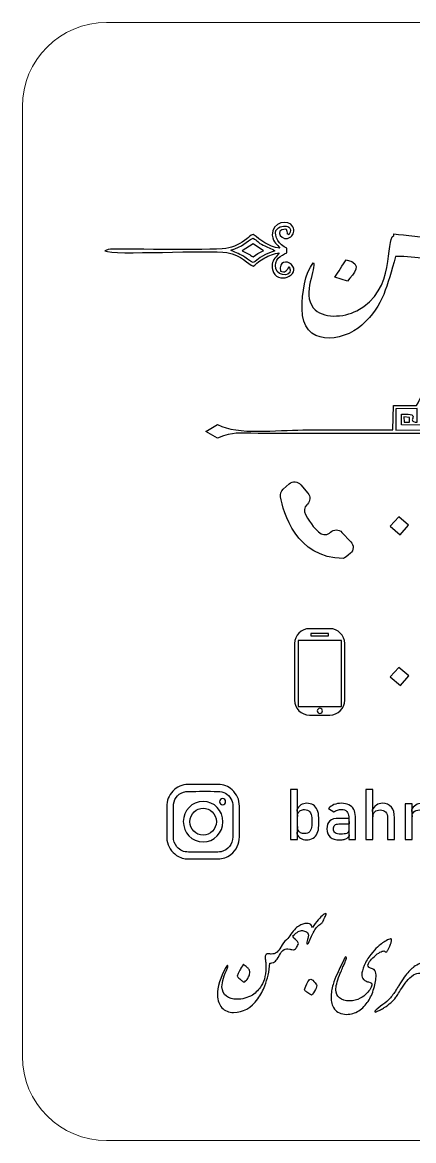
# Model space of a CAD drawing. Header units: millimetres. Extents: x -324 to 397, y -93 to 254.
# Drawn here: x 347.04 to 364.47, y 38.49 to 88.29 of the extents above; entities that cross this region are included whole.
import ezdxf

# ---------------------------------------------------------------- set-up
doc = ezdxf.new("R2010")
doc.units = ezdxf.units.MM
doc.header["$MEASUREMENT"] = 0
doc.layers.add('Layer 1', color=7, linetype='Continuous')

msp = doc.modelspace()

# ---------------------------------------------------------------- linework, layer by layer
at = {"layer": 'Layer 1', "color": 250, "lineweight": 18}
msp.add_open_spline([(350.7976, 88.2854), (350.7976, 88.2854), (393.09, 88.2854), (393.09, 88.2854), (395.1575, 88.2854), (396.8438, 86.5991), (396.8438, 84.5316), (396.8438, 84.5316), (396.8438, 42.2392), (396.8438, 42.2392), (396.8438, 40.1717), (395.1575, 38.4854), (393.09, 38.4854), (393.09, 38.4854), (350.7976, 38.4854), (350.7976, 38.4854), (348.7301, 38.4854), (347.0438, 40.1717), (347.0438, 42.2392), (347.0438, 42.2392), (347.0438, 84.5316), (347.0438, 84.5316), (347.0438, 86.5991), (348.7301, 88.2854), (350.7976, 88.2854)], degree=3, knots=[0, 0, 0, 0, 0.125, 0.125, 0.125, 0.25, 0.25, 0.25, 0.375, 0.375, 0.375, 0.5, 0.5, 0.5, 0.625, 0.625, 0.625, 0.75, 0.75, 0.75, 0.875, 0.875, 0.875, 1, 1, 1, 1], dxfattribs=at)
at = {"layer": 'Layer 1', "color": 250}
for points, knots in [([(365.4083, 78.691), (364.9781, 78.691), (364.0723, 78.8154), (363.5983, 78.8673), (363.5983, 78.8673), (363.5907, 78.8007), (363.5907, 78.8007), (363.1678, 78.548), (363.7431, 76.3719), (361.9447, 75.4432), (361.3505, 75.1363), (360.4133, 75.079), (360.0039, 75.578), (359.4845, 76.2112), (360.1633, 77.3503), (360.0032, 77.584), (359.623, 77.0903), (359.5038, 76.2489), (359.5038, 75.5287), (359.5038, 73.8336), (361.2854, 74.0162), (362.1725, 74.8077), (363.1604, 75.6892), (363.2664, 76.5355), (363.6732, 77.8608), (364.6722, 77.8719), (365.2644, 77.6374), (366.4152, 77.824), (367.9897, 78.0793), (369.4165, 78.6892), (370.6757, 79.5693), (371.0377, 79.8223), (371.1564, 79.9909), (371.4573, 80.2896), (371.9427, 80.7715), (372.1164, 80.3838), (372.565, 80.3921), (373.4415, 81.1839), (372.6607, 81.0867), (372.6187, 81.5844), (372.6936, 82.0541), (374.277, 82.1478), (374.3625, 82.1265), (374.4774, 82.1814), (374.5344, 82.2254), (374.6041, 82.4445), (374.6324, 82.5966), (374.6366, 82.7189), (374.5326, 82.8652), (374.4051, 82.951), (373.918, 83.0596), (373.7382, 83.1023), (373.8908, 83.6836), (375.0292, 83.6404), (375.023, 84.4416), (374.374, 84.3382), (373.2563, 83.1295), (373.0192, 82.6328), (372.8448, 82.2673), (373.0459, 82.3048), (372.6882, 82.0101), (372.4515, 81.8151), (372.4071, 81.7327), (372.2699, 81.4766), (372.1491, 81.2512), (371.3818, 80.7618), (371.1878, 80.6059), (369.7139, 79.4208), (367.6705, 78.691), (365.4083, 78.691)], [0, 0, 0, 0, 0.0434783, 0.0434783, 0.0434783, 0.0869565, 0.0869565, 0.0869565, 0.1304348, 0.1304348, 0.1304348, 0.173913, 0.173913, 0.173913, 0.2173913, 0.2173913, 0.2173913, 0.2608696, 0.2608696, 0.2608696, 0.3043478, 0.3043478, 0.3043478, 0.3478261, 0.3478261, 0.3478261, 0.3913043, 0.3913043, 0.3913043, 0.4347826, 0.4347826, 0.4347826, 0.4782609, 0.4782609, 0.4782609, 0.5217391, 0.5217391, 0.5217391, 0.5652174, 0.5652174, 0.5652174, 0.6086957, 0.6086957, 0.6086957, 0.6521739, 0.6521739, 0.6521739, 0.6956522, 0.6956522, 0.6956522, 0.7391304, 0.7391304, 0.7391304, 0.7826087, 0.7826087, 0.7826087, 0.826087, 0.826087, 0.826087, 0.8695652, 0.8695652, 0.8695652, 0.9130435, 0.9130435, 0.9130435, 0.9565217, 0.9565217, 0.9565217, 1, 1, 1, 1]), ([(358.9553, 79.1252), (358.9289, 79.1602), (358.9009, 79.1828), (358.8671, 79.1928), (358.7455, 79.2478), (358.4509, 79.2134), (358.3384, 79.0154), (358.2499, 78.7706), (358.483, 78.3519), (358.8267, 78.2334), (358.8267, 78.2334), (358.8283, 78.0288), (358.8283, 78.0288), (358.5602, 77.9114), (358.242, 77.7195), (358.3361, 77.3186), (358.4308, 76.9149), (359.1712, 76.9638), (358.9292, 77.4107), (358.9292, 77.4107), (358.8663, 77.3147), (358.8663, 77.3147), (358.8338, 77.2636), (358.8199, 77.2258), (358.7703, 77.2029), (358.7194, 77.1579), (358.6358, 77.1713), (358.5375, 77.2096), (358.4503, 77.6429), (358.8389, 77.6985), (359.0289, 77.5084), (359.4966, 77.0402), (358.3564, 76.5442), (358.1897, 77.2734), (358.1356, 77.5098), (358.2018, 77.6772), (358.3431, 77.844), (358.3431, 77.844), (358.4898, 78.0249), (358.4898, 78.0249), (358.266, 77.9984), (358.012, 77.8964), (357.8404, 77.7957), (357.7674, 77.7529), (357.6312, 77.6667), (357.5652, 77.6213), (357.4394, 77.5349), (357.4401, 77.4973), (357.3277, 77.4256), (357.0901, 77.5158), (356.8156, 77.9179), (356.1564, 78.0326), (355.3868, 78.1666), (351.068, 77.9041), (350.7205, 78.1082), (350.7638, 78.1412), (350.8205, 78.1515), (350.873, 78.1707), (351.1366, 78.2216), (355.4028, 78.1106), (356.1133, 78.2188), (356.4533, 78.2706), (356.7884, 78.4501), (357.0411, 78.6457), (357.1551, 78.7339), (357.1957, 78.7934), (357.3277, 78.8436), (357.6696, 78.5926), (357.9694, 78.3), (358.5173, 78.2249), (358.4218, 78.4243), (358.1991, 78.4322), (358.1785, 78.8116), (358.1471, 79.3898), (358.9016, 79.5576), (359.0962, 79.1729), (359.1729, 79.0213), (359.1314, 78.829), (359.0035, 78.7307), (358.6272, 78.4415), (358.2005, 79.0759), (358.7791, 79.0727), (358.8202, 79.0662), (358.8532, 78.9748), (358.8527, 78.919), (358.8559, 78.8385), (358.8159, 78.8641), (358.9177, 78.8276), (359.0268, 78.9838), (358.9829, 79.0965), (358.9553, 79.1252)], [0, 0, 0, 0, 0.0333333, 0.0333333, 0.0333333, 0.0666667, 0.0666667, 0.0666667, 0.1, 0.1, 0.1, 0.1333333, 0.1333333, 0.1333333, 0.1666667, 0.1666667, 0.1666667, 0.2, 0.2, 0.2, 0.2333333, 0.2333333, 0.2333333, 0.2666667, 0.2666667, 0.2666667, 0.3, 0.3, 0.3, 0.3333333, 0.3333333, 0.3333333, 0.3666667, 0.3666667, 0.3666667, 0.4, 0.4, 0.4, 0.4333333, 0.4333333, 0.4333333, 0.4666667, 0.4666667, 0.4666667, 0.5, 0.5, 0.5, 0.5333333, 0.5333333, 0.5333333, 0.5666667, 0.5666667, 0.5666667, 0.6, 0.6, 0.6, 0.6333333, 0.6333333, 0.6333333, 0.6666667, 0.6666667, 0.6666667, 0.7, 0.7, 0.7, 0.7333333, 0.7333333, 0.7333333, 0.7666667, 0.7666667, 0.7666667, 0.8, 0.8, 0.8, 0.8333333, 0.8333333, 0.8333333, 0.8666667, 0.8666667, 0.8666667, 0.9, 0.9, 0.9, 0.9333333, 0.9333333, 0.9333333, 0.9666667, 0.9666667, 0.9666667, 1, 1, 1, 1]), ([(358.2854, 78.1152), (358.1326, 78.2094), (357.9443, 78.2761), (357.7764, 78.357), (357.5265, 78.4774), (357.5179, 78.5751), (357.3277, 78.669), (357.0018, 78.5485), (356.8782, 78.2831), (356.3247, 78.1477), (356.4624, 78.069), (356.7068, 77.9734), (356.8617, 77.8875), (357.1383, 77.7342), (357.1036, 77.6641), (357.3277, 77.5891), (357.593, 77.7308), (357.5626, 77.8678), (358.2854, 78.1152)], [0, 0, 0, 0, 0.1666667, 0.1666667, 0.1666667, 0.3333333, 0.3333333, 0.3333333, 0.5, 0.5, 0.5, 0.6666667, 0.6666667, 0.6666667, 0.8333333, 0.8333333, 0.8333333, 1, 1, 1, 1]), ([(357.7811, 78.1082), (357.6783, 78.0596), (357.6265, 78.0495), (357.5405, 77.9957), (357.5405, 77.9957), (357.3277, 77.8413), (357.3277, 77.8413), (357.1005, 77.9573), (357.3022, 77.9042), (356.8337, 78.1082), (356.8337, 78.1082), (357.3277, 78.4186), (357.3277, 78.4186), (357.3277, 78.4186), (357.7811, 78.1082), (357.7811, 78.1082)], [0, 0, 0, 0, 0.2, 0.2, 0.2, 0.4, 0.4, 0.4, 0.6, 0.6, 0.6, 0.8, 0.8, 0.8, 1, 1, 1, 1]), ([(360.963, 76.9376), (360.963, 76.9376), (361.5247, 76.7532), (361.5247, 76.7532), (361.7941, 77.1212), (362.2912, 77.5171), (361.4654, 77.7127), (361.3079, 77.4931), (361.1264, 77.1616), (360.963, 76.9376)], [0, 0, 0, 0, 0.3333333, 0.3333333, 0.3333333, 0.6666667, 0.6666667, 0.6666667, 1, 1, 1, 1]), ([(364.6, 71.2278), (364.6, 71.2278), (363.5838, 71.216), (363.5838, 71.216), (363.5838, 71.216), (363.5438, 70.1333), (363.5438, 70.1333), (362.2093, 70.1333), (360.8772, 70.1331), (359.5452, 70.133), (358.3642, 70.133), (356.6636, 69.8937), (355.7416, 70.376), (355.7416, 70.376), (355.2143, 70.0661), (355.2143, 70.0661), (355.2143, 70.0661), (355.7439, 69.7727), (355.7439, 69.7727), (356.5285, 70.065), (356.5558, 69.9811), (357.5433, 69.9815), (357.5433, 69.9815), (384.2185, 69.9815), (384.2185, 69.9815), (385.4515, 69.9811), (387.088, 70.205), (388.1222, 69.767), (388.1222, 69.767), (388.6733, 70.0658), (388.6733, 70.0658), (388.6733, 70.0658), (388.1169, 70.3705), (388.1169, 70.3705), (387.399, 70.0069), (387.3009, 70.1331), (386.3205, 70.1331), (384.5571, 70.133), (381.7065, 70.0577), (380.1783, 70.1457), (380.1783, 70.1457), (380.1691, 71.2044), (380.1691, 71.2044), (380.1691, 71.2044), (379.1138, 71.2274), (379.1138, 71.2274), (378.9441, 71.4639), (378.969, 72.001), (378.3297, 71.7612), (377.6201, 71.495), (378.9344, 71.3863), (378.138, 71.0975), (377.1827, 70.7511), (375.4817, 72.0877), (373.975, 72.2825), (373.4606, 72.349), (373.161, 72.2432), (372.726, 72.2787), (372.1919, 72.3222), (372.0515, 72.6728), (371.8592, 72.667), (371.7483, 72.6636), (371.4568, 72.3391), (370.917, 72.2705), (369.801, 72.1288), (370.3854, 72.7259), (367.7284, 71.599), (367.2358, 71.39), (366.1721, 70.8732), (365.575, 71.1069), (364.8351, 71.3965), (366.1296, 71.5197), (365.3883, 71.7648), (364.7845, 71.9644), (364.8089, 71.4967), (364.6, 71.2278)], [0, 0, 0, 0, 0.04, 0.04, 0.04, 0.08, 0.08, 0.08, 0.12, 0.12, 0.12, 0.16, 0.16, 0.16, 0.2, 0.2, 0.2, 0.24, 0.24, 0.24, 0.28, 0.28, 0.28, 0.32, 0.32, 0.32, 0.36, 0.36, 0.36, 0.4, 0.4, 0.4, 0.44, 0.44, 0.44, 0.48, 0.48, 0.48, 0.52, 0.52, 0.52, 0.56, 0.56, 0.56, 0.6, 0.6, 0.6, 0.64, 0.64, 0.64, 0.68, 0.68, 0.68, 0.72, 0.72, 0.72, 0.76, 0.76, 0.76, 0.8, 0.8, 0.8, 0.84, 0.84, 0.84, 0.88, 0.88, 0.88, 0.92, 0.92, 0.92, 0.96, 0.96, 0.96, 1, 1, 1, 1]), ([(363.9271, 70.366), (363.9271, 70.366), (379.8031, 70.3529), (379.8031, 70.3529), (379.8031, 70.3529), (379.8052, 70.8221), (379.8052, 70.8221), (378.8374, 70.9717), (379.6803, 70.5151), (379.0939, 70.4728), (379.0939, 70.4728), (379.0495, 71.0899), (379.0495, 71.0899), (379.0495, 71.0899), (380.0611, 71.097), (380.0611, 71.097), (380.0611, 71.097), (380.0554, 70.1529), (380.0554, 70.1529), (380.0554, 70.1529), (363.6799, 70.131), (363.6799, 70.131), (363.6799, 70.131), (363.6776, 71.0795), (363.6776, 71.0795), (363.6776, 71.0795), (364.638, 71.0846), (364.638, 71.0846), (364.638, 71.0846), (364.6308, 70.4748), (364.6308, 70.4748), (364.0484, 70.5123), (364.9431, 70.8959), (363.9355, 70.8307), (363.9355, 70.8307), (363.9271, 70.366), (363.9271, 70.366)], [0, 0, 0, 0, 0.0833333, 0.0833333, 0.0833333, 0.1666667, 0.1666667, 0.1666667, 0.25, 0.25, 0.25, 0.3333333, 0.3333333, 0.3333333, 0.4166667, 0.4166667, 0.4166667, 0.5, 0.5, 0.5, 0.5833333, 0.5833333, 0.5833333, 0.6666667, 0.6666667, 0.6666667, 0.75, 0.75, 0.75, 0.8333333, 0.8333333, 0.8333333, 0.9166667, 0.9166667, 0.9166667, 1, 1, 1, 1]), ([(364.0434, 70.7189), (364.0434, 70.7189), (364.2829, 70.6934), (364.2829, 70.6934), (364.2829, 70.6934), (364.2845, 70.4858), (364.2845, 70.4858), (364.2845, 70.4858), (364.0493, 70.4876), (364.0493, 70.4876), (364.0493, 70.4876), (364.0434, 70.7189), (364.0434, 70.7189)], [0, 0, 0, 0, 0.25, 0.25, 0.25, 0.5, 0.5, 0.5, 0.75, 0.75, 0.75, 1, 1, 1, 1]), ([(359.7105, 66.8008), (359.7105, 66.8008), (359.7418, 66.8316), (359.7418, 66.8316), (359.8744, 66.9624), (359.8844, 67.1733), (359.7638, 67.3155), (359.7638, 67.3155), (359.4435, 67.6958), (359.4435, 67.6958), (359.3142, 67.8486), (359.085, 67.8654), (358.9351, 67.7336), (358.9351, 67.7336), (358.6593, 67.4905), (358.6593, 67.4905), (358.5646, 67.4071), (358.5215, 67.2806), (358.5449, 67.1561), (358.6694, 66.4878), (359.2268, 64.4155), (361.3448, 64.4155), (361.3925, 64.4155), (361.5291, 64.526), (361.6579, 64.6406), (361.8087, 64.7753), (361.8187, 65.0074), (361.6796, 65.1535), (361.6796, 65.1535), (361.2804, 65.5732), (361.2804, 65.5732), (361.1426, 65.7184), (360.9118, 65.7213), (360.77, 65.5794), (360.6435, 65.453), (360.4443, 65.4386), (360.302, 65.5468), (360.1308, 65.6769), (359.8981, 65.9197), (359.6494, 66.371), (359.572, 66.5115), (359.5963, 66.6884), (359.7105, 66.8008)], [0, 0, 0, 0, 0.0714286, 0.0714286, 0.0714286, 0.1428571, 0.1428571, 0.1428571, 0.2142857, 0.2142857, 0.2142857, 0.2857143, 0.2857143, 0.2857143, 0.3571429, 0.3571429, 0.3571429, 0.4285714, 0.4285714, 0.4285714, 0.5, 0.5, 0.5, 0.5714286, 0.5714286, 0.5714286, 0.6428571, 0.6428571, 0.6428571, 0.7142857, 0.7142857, 0.7142857, 0.7857143, 0.7857143, 0.7857143, 0.8571429, 0.8571429, 0.8571429, 0.9285714, 0.9285714, 0.9285714, 1, 1, 1, 1]), ([(364.2503, 65.8903), (364.2503, 65.8903), (363.8797, 65.4646), (363.8797, 65.4646), (363.8797, 65.4646), (363.4224, 65.8509), (363.4224, 65.8509), (363.4224, 65.8509), (363.8087, 66.2609), (363.8087, 66.2609), (363.8087, 66.2609), (364.2503, 65.8903), (364.2503, 65.8903)], [0, 0, 0, 0, 0.25, 0.25, 0.25, 0.5, 0.5, 0.5, 0.75, 0.75, 0.75, 1, 1, 1, 1]), ([(360.7362, 57.4333), (360.7362, 57.4333), (359.836, 57.4333), (359.836, 57.4333), (359.4683, 57.4333), (359.1701, 57.7318), (359.1701, 58.0994), (359.1701, 58.0994), (359.1701, 60.6176), (359.1701, 60.6176), (359.1701, 60.9858), (359.4683, 61.2838), (359.836, 61.2838), (359.836, 61.2838), (360.7362, 61.2838), (360.7362, 61.2838), (361.104, 61.2838), (361.4022, 60.9858), (361.4022, 60.6176), (361.4022, 60.6176), (361.4022, 58.0994), (361.4022, 58.0994), (361.4022, 57.7318), (361.104, 57.4333), (360.7362, 57.4333)], [0, 0, 0, 0, 0.125, 0.125, 0.125, 0.25, 0.25, 0.25, 0.375, 0.375, 0.375, 0.5, 0.5, 0.5, 0.625, 0.625, 0.625, 0.75, 0.75, 0.75, 0.875, 0.875, 0.875, 1, 1, 1, 1]), ([(361.267, 57.8206), (361.267, 57.8206), (359.3289, 57.8206), (359.3289, 57.8206), (359.3289, 57.8206), (359.3289, 60.76), (359.3289, 60.76), (359.3289, 60.76), (361.267, 60.76), (361.267, 60.76), (361.267, 60.76), (361.267, 57.8206), (361.267, 57.8206)], [0, 0, 0, 0, 0.25, 0.25, 0.25, 0.5, 0.5, 0.5, 0.75, 0.75, 0.75, 1, 1, 1, 1]), ([(360.6828, 60.9675), (360.6828, 60.9675), (359.8894, 60.9675), (359.8894, 60.9675), (359.8894, 60.9675), (359.8894, 61.0744), (359.8894, 61.0744), (359.8894, 61.0744), (360.6828, 61.0744), (360.6828, 61.0744), (360.6828, 61.0744), (360.6828, 60.9675), (360.6828, 60.9675)], [0, 0, 0, 0, 0.25, 0.25, 0.25, 0.5, 0.5, 0.5, 0.75, 0.75, 0.75, 1, 1, 1, 1]), ([(364.2578, 59.1851), (364.2578, 59.1851), (363.8872, 58.7593), (363.8872, 58.7593), (363.8872, 58.7593), (363.4299, 59.1457), (363.4299, 59.1457), (363.4299, 59.1457), (363.8163, 59.5557), (363.8163, 59.5557), (363.8163, 59.5557), (364.2578, 59.1851), (364.2578, 59.1851)], [0, 0, 0, 0, 0.25, 0.25, 0.25, 0.5, 0.5, 0.5, 0.75, 0.75, 0.75, 1, 1, 1, 1]), ([(360.4144, 57.622), (360.4144, 57.5575), (360.3621, 57.5055), (360.2981, 57.5055), (360.2337, 57.5055), (360.1814, 57.5575), (360.1814, 57.622), (360.1814, 57.6861), (360.2337, 57.7381), (360.2981, 57.7381), (360.3621, 57.7381), (360.4144, 57.6861), (360.4144, 57.622)], [0, 0, 0, 0, 0.25, 0.25, 0.25, 0.5, 0.5, 0.5, 0.75, 0.75, 0.75, 1, 1, 1, 1]), ([(356.7154, 52.6876), (356.7154, 52.4655), (356.7166, 52.243), (356.715, 52.0208), (356.7128, 51.6962), (356.5864, 51.4336), (356.3302, 51.2295), (356.1603, 51.0945), (355.9694, 51.0346), (355.7572, 51.0336), (355.3172, 51.0324), (354.877, 51.0336), (354.4368, 51.033), (354.2479, 51.033), (354.0705, 51.0781), (353.9163, 51.1863), (353.6796, 51.3525), (353.5274, 51.5764), (353.487, 51.8678), (353.48, 51.9194), (353.4772, 51.9716), (353.4772, 52.0233), (353.4764, 52.468), (353.4769, 52.9124), (353.4766, 53.3571), (353.4764, 53.6248), (353.567, 53.8552), (353.7511, 54.0513), (353.9346, 54.247), (354.1615, 54.341), (354.4256, 54.3428), (354.8734, 54.3462), (355.3214, 54.3446), (355.769, 54.3432), (356.0051, 54.3424), (356.2161, 54.2652), (356.3889, 54.105), (356.5973, 53.9113), (356.7132, 53.6707), (356.715, 53.3818), (356.7166, 53.1506), (356.7154, 52.9191), (356.7154, 52.6876)], [0, 0, 0, 0, 0.0714286, 0.0714286, 0.0714286, 0.1428571, 0.1428571, 0.1428571, 0.2142857, 0.2142857, 0.2142857, 0.2857143, 0.2857143, 0.2857143, 0.3571429, 0.3571429, 0.3571429, 0.4285714, 0.4285714, 0.4285714, 0.5, 0.5, 0.5, 0.5714286, 0.5714286, 0.5714286, 0.6428571, 0.6428571, 0.6428571, 0.7142857, 0.7142857, 0.7142857, 0.7857143, 0.7857143, 0.7857143, 0.8571429, 0.8571429, 0.8571429, 0.9285714, 0.9285714, 0.9285714, 1, 1, 1, 1]), ([(353.7709, 52.6882), (353.7709, 52.4661), (353.7715, 52.2437), (353.7705, 52.0214), (353.7699, 51.8508), (353.8239, 51.698), (353.9311, 51.5681), (354.0631, 51.4086), (354.2403, 51.3371), (354.4457, 51.337), (354.8796, 51.336), (355.3137, 51.336), (355.7476, 51.3371), (355.7965, 51.3375), (355.8458, 51.3427), (355.8938, 51.3517), (356.2125, 51.4137), (356.4184, 51.6928), (356.4204, 52.0091), (356.4235, 52.4627), (356.4217, 52.9163), (356.4209, 53.37), (356.4208, 53.49), (356.3925, 53.6052), (356.3324, 53.7082), (356.2033, 53.9288), (356.0047, 54.0383), (355.7508, 54.0398), (355.3138, 54.0425), (354.8767, 54.0421), (354.4396, 54.0389), (354.3674, 54.0386), (354.2922, 54.0265), (354.2234, 54.0044), (353.9432, 53.9135), (353.7727, 53.667), (353.771, 53.3595), (353.7699, 53.1358), (353.7709, 52.9119), (353.7709, 52.6882)], [0, 0, 0, 0, 0.0769231, 0.0769231, 0.0769231, 0.1538462, 0.1538462, 0.1538462, 0.2307692, 0.2307692, 0.2307692, 0.3076923, 0.3076923, 0.3076923, 0.3846154, 0.3846154, 0.3846154, 0.4615385, 0.4615385, 0.4615385, 0.5384615, 0.5384615, 0.5384615, 0.6153846, 0.6153846, 0.6153846, 0.6923077, 0.6923077, 0.6923077, 0.7692308, 0.7692308, 0.7692308, 0.8461538, 0.8461538, 0.8461538, 0.9230769, 0.9230769, 0.9230769, 1, 1, 1, 1]), ([(358.9873, 54.1199), (358.9873, 54.1199), (359.2982, 54.1199), (359.2982, 54.1199), (359.2982, 54.1199), (359.2982, 51.9015), (359.2982, 51.9015), (359.2982, 51.9015), (358.9873, 51.9015), (358.9873, 51.9015), (358.9873, 51.9015), (358.9873, 54.1199), (358.9873, 54.1199)], [0, 0, 0, 0, 0.25, 0.25, 0.25, 0.5, 0.5, 0.5, 0.75, 0.75, 0.75, 1, 1, 1, 1]), ([(362.3498, 54.1199), (362.3498, 54.1199), (362.6607, 54.1199), (362.6607, 54.1199), (362.6607, 54.1199), (362.6607, 51.9015), (362.6607, 51.9015), (362.6607, 51.9015), (362.3498, 51.9015), (362.3498, 51.9015), (362.3498, 51.9015), (362.3498, 54.1199), (362.3498, 54.1199)], [0, 0, 0, 0, 0.25, 0.25, 0.25, 0.5, 0.5, 0.5, 0.75, 0.75, 0.75, 1, 1, 1, 1]), ([(355.9791, 52.6867), (355.9791, 52.2027), (355.5898, 51.7847), (355.0928, 51.7865), (354.5979, 51.7884), (354.2097, 52.2076), (354.2129, 52.6934), (354.2161, 53.1807), (354.595, 53.59), (355.097, 53.5898), (355.5997, 53.5893), (355.9797, 53.1767), (355.9791, 52.6867)], [0, 0, 0, 0, 0.25, 0.25, 0.25, 0.5, 0.5, 0.5, 0.75, 0.75, 0.75, 1, 1, 1, 1]), ([(355.0956, 52.0909), (355.4223, 52.0906), (355.684, 52.3554), (355.6847, 52.6876), (355.6857, 53.0433), (355.3938, 53.2928), (355.0989, 53.2946), (354.8051, 53.2963), (354.507, 53.0482), (354.5073, 52.6886), (354.5074, 52.3562), (354.7683, 52.0916), (355.0956, 52.0909)], [0, 0, 0, 0, 0.25, 0.25, 0.25, 0.5, 0.5, 0.5, 0.75, 0.75, 0.75, 1, 1, 1, 1]), ([(355.8323, 53.5768), (355.8361, 53.6537), (355.8872, 53.7202), (355.9678, 53.7189), (356.0458, 53.718), (356.0967, 53.651), (356.0984, 53.5768), (356.1002, 53.5019), (356.0403, 53.4428), (355.9656, 53.4428), (355.8907, 53.4428), (355.8323, 53.5015), (355.8323, 53.5768)], [0, 0, 0, 0, 0.25, 0.25, 0.25, 0.5, 0.5, 0.5, 0.75, 0.75, 0.75, 1, 1, 1, 1]), ([(359.6966, 51.8786), (359.5982, 51.8786), (359.5122, 51.902), (359.4388, 51.9494), (359.3654, 51.9968), (359.3118, 52.064), (359.2769, 52.1504), (359.2769, 52.1504), (359.2982, 52.4811), (359.2982, 52.4811), (359.2982, 52.4129), (359.3107, 52.3551), (359.3352, 52.3072), (359.3597, 52.2598), (359.3946, 52.2228), (359.4409, 52.1973), (359.4873, 52.1723), (359.5435, 52.1593), (359.6096, 52.1593), (359.7122, 52.1593), (359.7919, 52.1905), (359.8487, 52.253), (359.9049, 52.3155), (359.933, 52.404), (359.933, 52.5181), (359.933, 52.5181), (359.933, 52.8612), (359.933, 52.8612), (359.933, 52.9768), (359.9049, 53.0669), (359.8487, 53.131), (359.7919, 53.195), (359.7122, 53.2273), (359.6096, 53.2273), (359.5435, 53.2273), (359.4873, 53.2148), (359.4409, 53.1909), (359.3946, 53.1664), (359.3597, 53.1305), (359.3352, 53.0831), (359.3107, 53.0357), (359.2982, 52.9789), (359.2982, 52.9128), (359.2982, 52.9128), (359.2665, 53.218), (359.2665, 53.218), (359.3144, 53.3106), (359.3769, 53.382), (359.4539, 53.4325), (359.5315, 53.483), (359.6174, 53.508), (359.7117, 53.508), (359.8237, 53.508), (359.9195, 53.483), (359.9997, 53.4325), (360.0793, 53.382), (360.1403, 53.3086), (360.1819, 53.2122), (360.2236, 53.1154), (360.2444, 52.9987), (360.2444, 52.8628), (360.2444, 52.8628), (360.2444, 52.5181), (360.2444, 52.5181), (360.2444, 52.3837), (360.2231, 52.2686), (360.1804, 52.1728), (360.1377, 52.0775), (360.0752, 52.0046), (359.9924, 51.9541), (359.9101, 51.9036), (359.8117, 51.8786), (359.6966, 51.8786)], [0, 0, 0, 0, 0.0416667, 0.0416667, 0.0416667, 0.0833333, 0.0833333, 0.0833333, 0.125, 0.125, 0.125, 0.1666667, 0.1666667, 0.1666667, 0.2083333, 0.2083333, 0.2083333, 0.25, 0.25, 0.25, 0.2916667, 0.2916667, 0.2916667, 0.3333333, 0.3333333, 0.3333333, 0.375, 0.375, 0.375, 0.4166667, 0.4166667, 0.4166667, 0.4583333, 0.4583333, 0.4583333, 0.5, 0.5, 0.5, 0.5416667, 0.5416667, 0.5416667, 0.5833333, 0.5833333, 0.5833333, 0.625, 0.625, 0.625, 0.6666667, 0.6666667, 0.6666667, 0.7083333, 0.7083333, 0.7083333, 0.75, 0.75, 0.75, 0.7916667, 0.7916667, 0.7916667, 0.8333333, 0.8333333, 0.8333333, 0.875, 0.875, 0.875, 0.9166667, 0.9166667, 0.9166667, 0.9583333, 0.9583333, 0.9583333, 1, 1, 1, 1]), ([(361.5812, 52.9055), (361.5812, 53.0091), (361.553, 53.0899), (361.4978, 53.1471), (361.4421, 53.2044), (361.364, 53.2336), (361.2619, 53.2336), (361.1989, 53.2336), (361.137, 53.2237), (361.0766, 53.2044), (361.0161, 53.1851), (360.9625, 53.1581), (360.9156, 53.1237), (360.9156, 53.1237), (360.6886, 53.2794), (360.6886, 53.2794), (360.7485, 53.3513), (360.8276, 53.4075), (360.9255, 53.4476), (361.024, 53.4877), (361.1328, 53.508), (361.2531, 53.508), (361.3843, 53.508), (361.4963, 53.4851), (361.59, 53.4388), (361.6837, 53.3924), (361.7551, 53.3252), (361.8035, 53.2372), (361.8525, 53.1492), (361.8769, 53.043), (361.8769, 52.919), (361.8769, 52.919), (361.8769, 51.9015), (361.8769, 51.9015), (361.8769, 51.9015), (361.5812, 51.9015), (361.5812, 51.9015), (361.5812, 51.9015), (361.5812, 52.9055), (361.5812, 52.9055)], [0, 0, 0, 0, 0.0769231, 0.0769231, 0.0769231, 0.1538462, 0.1538462, 0.1538462, 0.2307692, 0.2307692, 0.2307692, 0.3076923, 0.3076923, 0.3076923, 0.3846154, 0.3846154, 0.3846154, 0.4615385, 0.4615385, 0.4615385, 0.5384615, 0.5384615, 0.5384615, 0.6153846, 0.6153846, 0.6153846, 0.6923077, 0.6923077, 0.6923077, 0.7692308, 0.7692308, 0.7692308, 0.8461538, 0.8461538, 0.8461538, 0.9230769, 0.9230769, 0.9230769, 1, 1, 1, 1]), ([(363.3106, 52.8612), (363.3106, 52.9732), (363.282, 53.0596), (363.2237, 53.1206), (363.1658, 53.1815), (363.0846, 53.2122), (362.9799, 53.2122), (362.8779, 53.2122), (362.7998, 53.1857), (362.744, 53.1326), (362.6888, 53.08), (362.6607, 53.005), (362.6607, 52.9086), (362.6607, 52.9086), (362.629, 53.2138), (362.629, 53.2138), (362.6779, 53.307), (362.7414, 53.3794), (362.8206, 53.4309), (362.8992, 53.4825), (362.9862, 53.508), (363.082, 53.508), (363.2539, 53.508), (363.3866, 53.4518), (363.4809, 53.3393), (363.5752, 53.2268), (363.622, 53.068), (363.622, 52.8628), (363.622, 52.8628), (363.622, 51.9015), (363.622, 51.9015), (363.622, 51.9015), (363.3106, 51.9015), (363.3106, 51.9015), (363.3106, 51.9015), (363.3106, 52.8612), (363.3106, 52.8612)], [0, 0, 0, 0, 0.0833333, 0.0833333, 0.0833333, 0.1666667, 0.1666667, 0.1666667, 0.25, 0.25, 0.25, 0.3333333, 0.3333333, 0.3333333, 0.4166667, 0.4166667, 0.4166667, 0.5, 0.5, 0.5, 0.5833333, 0.5833333, 0.5833333, 0.6666667, 0.6666667, 0.6666667, 0.75, 0.75, 0.75, 0.8333333, 0.8333333, 0.8333333, 0.9166667, 0.9166667, 0.9166667, 1, 1, 1, 1]), ([(364.0954, 53.4851), (364.0954, 53.4851), (364.4063, 53.4851), (364.4063, 53.4851), (364.4063, 53.4851), (364.4063, 51.9015), (364.4063, 51.9015), (364.4063, 51.9015), (364.0954, 51.9015), (364.0954, 51.9015), (364.0954, 51.9015), (364.0954, 53.4851), (364.0954, 53.4851)], [0, 0, 0, 0, 0.25, 0.25, 0.25, 0.5, 0.5, 0.5, 0.75, 0.75, 0.75, 1, 1, 1, 1]), ([(365.0411, 52.8612), (365.0411, 52.9732), (365.0135, 53.0596), (364.9588, 53.1206), (364.9036, 53.1815), (364.826, 53.2122), (364.7255, 53.2122), (364.6235, 53.2122), (364.5454, 53.1851), (364.4896, 53.131), (364.4344, 53.0774), (364.4063, 53.0013), (364.4063, 52.9039), (364.4063, 52.9039), (364.3746, 53.2091), (364.3746, 53.2091), (364.4235, 53.3044), (364.487, 53.3783), (364.5662, 53.4304), (364.6448, 53.482), (364.7318, 53.508), (364.8276, 53.508), (364.9385, 53.508), (365.0333, 53.483), (365.1114, 53.4325), (365.1895, 53.382), (365.2494, 53.3086), (365.2906, 53.2122), (365.3317, 53.1154), (365.3525, 52.9987), (365.3525, 52.8628), (365.3525, 52.8628), (365.3525, 51.9015), (365.3525, 51.9015), (365.3525, 51.9015), (365.0411, 51.9015), (365.0411, 51.9015), (365.0411, 51.9015), (365.0411, 52.8612), (365.0411, 52.8612)], [0, 0, 0, 0, 0.0769231, 0.0769231, 0.0769231, 0.1538462, 0.1538462, 0.1538462, 0.2307692, 0.2307692, 0.2307692, 0.3076923, 0.3076923, 0.3076923, 0.3846154, 0.3846154, 0.3846154, 0.4615385, 0.4615385, 0.4615385, 0.5384615, 0.5384615, 0.5384615, 0.6153846, 0.6153846, 0.6153846, 0.6923077, 0.6923077, 0.6923077, 0.7692308, 0.7692308, 0.7692308, 0.8461538, 0.8461538, 0.8461538, 0.9230769, 0.9230769, 0.9230769, 1, 1, 1, 1]), ([(361.1932, 51.8786), (360.9979, 51.8786), (360.8521, 51.9192), (360.7558, 51.9999), (360.6589, 52.0806), (360.6105, 52.2035), (360.6105, 52.3681), (360.6105, 52.5248), (360.6547, 52.6425), (360.7433, 52.7206), (360.8318, 52.7993), (360.9656, 52.8383), (361.1448, 52.8383), (361.1448, 52.8383), (361.5947, 52.8383), (361.5947, 52.8383), (361.5947, 52.8383), (361.616, 52.5878), (361.616, 52.5878), (361.616, 52.5878), (361.1463, 52.5878), (361.1463, 52.5878), (361.0646, 52.5878), (361.0042, 52.5701), (360.9635, 52.5337), (360.9235, 52.4978), (360.9037, 52.4426), (360.9037, 52.3681), (360.9037, 52.2879), (360.9302, 52.2285), (360.9839, 52.19), (361.037, 52.1509), (361.1182, 52.1317), (361.227, 52.1317), (361.3458, 52.1317), (361.4348, 52.1447), (361.4932, 52.1702), (361.5515, 52.1952), (361.5812, 52.2353), (361.5812, 52.2889), (361.5812, 52.2889), (361.6129, 52.0661), (361.6129, 52.0661), (361.5853, 52.0234), (361.5515, 51.9885), (361.5114, 51.9609), (361.4713, 51.9338), (361.4249, 51.913), (361.3718, 51.8994), (361.3192, 51.8854), (361.2593, 51.8786), (361.1932, 51.8786)], [0, 0, 0, 0, 0.0588235, 0.0588235, 0.0588235, 0.1176471, 0.1176471, 0.1176471, 0.1764706, 0.1764706, 0.1764706, 0.2352941, 0.2352941, 0.2352941, 0.2941176, 0.2941176, 0.2941176, 0.3529412, 0.3529412, 0.3529412, 0.4117647, 0.4117647, 0.4117647, 0.4705882, 0.4705882, 0.4705882, 0.5294118, 0.5294118, 0.5294118, 0.5882353, 0.5882353, 0.5882353, 0.6470588, 0.6470588, 0.6470588, 0.7058824, 0.7058824, 0.7058824, 0.7647059, 0.7647059, 0.7647059, 0.8235294, 0.8235294, 0.8235294, 0.8823529, 0.8823529, 0.8823529, 0.9411765, 0.9411765, 0.9411765, 1, 1, 1, 1]), ([(358.0735, 46.3872), (358.0379, 46.0149), (357.962, 45.6804), (357.846, 45.3835), (357.7646, 45.1763), (357.6605, 44.9823), (357.5328, 44.8016), (357.2338, 44.3966), (356.8743, 44.1923), (356.4551, 44.1885), (356.2365, 44.1979), (356.0634, 44.2698), (355.9366, 44.4033), (355.8089, 44.5376), (355.7417, 44.724), (355.7341, 44.9624), (355.7322, 45.339), (355.8562, 45.7487), (356.105, 46.1906), (356.1533, 46.2785), (356.1817, 46.3069), (356.1911, 46.2748), (356.2006, 46.2426), (356.1996, 46.2095), (356.1883, 46.1764), (356.0237, 45.8509), (355.9404, 45.5699), (355.9366, 45.3333), (355.9451, 45.1488), (356.0104, 45.0107), (356.1315, 44.9189), (356.2526, 44.8281), (356.4088, 44.7808), (356.5989, 44.7789), (356.8393, 44.7789), (357.0701, 44.8432), (357.2915, 44.9709), (357.4561, 45.0817), (357.5886, 45.2188), (357.688, 45.3835), (357.8394, 45.6143), (357.9075, 45.9322), (357.8904, 46.3372), (357.8886, 46.3911), (357.8829, 46.4441), (357.8744, 46.4962), (357.8649, 46.5491), (357.8592, 46.6021), (357.8573, 46.6561), (357.8573, 46.7128), (357.8734, 46.7545), (357.9046, 46.7809), (357.9357, 46.8064), (357.9723, 46.8158), (358.0146, 46.8085), (358.0146, 46.8085), (358.0153, 46.8112), (358.0153, 46.8112), (358.0286, 46.8074), (358.0475, 46.8037), (358.074, 46.7999), (358.0996, 46.7961), (358.1194, 46.7942), (358.1346, 46.7942), (358.2292, 46.7942), (358.3068, 46.816), (358.3673, 46.8585), (358.4023, 46.8822), (358.4496, 46.9399), (358.5092, 47.0326), (358.5092, 47.0326), (358.6171, 47.202), (358.6171, 47.202), (358.6985, 47.3297), (358.7817, 47.4243), (358.8659, 47.4877), (358.8659, 47.4877), (358.952, 47.607), (358.952, 47.607), (358.952, 47.607), (358.9561, 47.6079), (358.9561, 47.6079), (359.095, 47.8211), (359.2283, 47.9661), (359.3551, 48.0431), (359.4819, 48.1207), (359.6002, 48.1595), (359.7099, 48.1595), (359.8111, 48.1595), (359.8831, 48.1273), (359.9256, 48.063), (359.9344, 48.0455), (359.9477, 48.0155), (359.9663, 47.9732), (360.0044, 48.0348), (360.0454, 48.0947), (360.0893, 48.1529), (360.1849, 48.2797), (360.271, 48.3819), (360.3467, 48.4575), (360.4167, 48.5238), (360.4735, 48.5683), (360.516, 48.591), (360.5529, 48.6089), (360.5738, 48.607), (360.5766, 48.5853), (360.5823, 48.5645), (360.5634, 48.5134), (360.5189, 48.4301), (360.4782, 48.3506), (360.4489, 48.2844), (360.4299, 48.2333), (360.4158, 48.2002), (360.3836, 48.169), (360.3353, 48.1415), (360.2861, 48.116), (360.2246, 48.0611), (360.1527, 47.9778), (360.091, 47.8994), (360.044, 47.8298), (360.0123, 47.7691), (360.009, 47.7608), (360.005, 47.7526), (360.0004, 47.7441), (360.0004, 47.7441), (359.9313, 47.5918), (359.9313, 47.5918), (359.9313, 47.5918), (359.8178, 47.3486), (359.8178, 47.3486), (359.8064, 47.3174), (359.7951, 47.2928), (359.7847, 47.2739), (359.7714, 47.255), (359.7544, 47.2455), (359.7345, 47.2455), (359.7213, 47.2455), (359.7146, 47.2607), (359.7146, 47.29), (359.7146, 47.3118), (359.7213, 47.3439), (359.7345, 47.3865), (359.7459, 47.4253), (359.7563, 47.4612), (359.7676, 47.4944), (359.779, 47.5303), (359.7847, 47.5786), (359.7847, 47.6401), (359.7847, 47.7016), (359.7572, 47.7489), (359.7042, 47.781), (359.6503, 47.8142), (359.5916, 47.8321), (359.5263, 47.8369), (359.462, 47.8416), (359.3967, 47.8265), (359.3324, 47.7924), (359.2681, 47.7583), (359.1905, 47.695), (359.0997, 47.6032), (359.1005, 47.5743), (359.111, 47.5472), (359.1328, 47.5208), (359.1403, 47.5095), (359.1678, 47.4849), (359.216, 47.4461), (359.2614, 47.4035), (359.2964, 47.3638), (359.3182, 47.3269), (359.34, 47.2862), (359.3447, 47.2493), (359.3324, 47.2152), (359.2983, 47.1528), (359.2681, 47.1008), (359.2406, 47.0601), (359.1924, 47.0052), (359.1507, 46.9768), (359.1157, 46.9768), (359.0221, 46.9976), (358.9672, 47.0099), (358.952, 47.0137), (358.8972, 47.0222), (358.8508, 47.0269), (358.8139, 47.0269), (358.7344, 47.0269), (358.6635, 46.9853), (358.6001, 46.9021), (358.5802, 46.8822), (358.5263, 46.7932), (358.4392, 46.6362), (358.3825, 46.5425), (358.3295, 46.4772), (358.2812, 46.4422), (358.2481, 46.4223), (358.2084, 46.4072), (358.162, 46.3997), (358.1264, 46.3931), (358.0969, 46.3888), (358.0735, 46.3872)], [0, 0, 0, 0, 0.0151515, 0.0151515, 0.0151515, 0.030303, 0.030303, 0.030303, 0.0454545, 0.0454545, 0.0454545, 0.0606061, 0.0606061, 0.0606061, 0.0757576, 0.0757576, 0.0757576, 0.0909091, 0.0909091, 0.0909091, 0.1060606, 0.1060606, 0.1060606, 0.1212121, 0.1212121, 0.1212121, 0.1363636, 0.1363636, 0.1363636, 0.1515152, 0.1515152, 0.1515152, 0.1666667, 0.1666667, 0.1666667, 0.1818182, 0.1818182, 0.1818182, 0.1969697, 0.1969697, 0.1969697, 0.2121212, 0.2121212, 0.2121212, 0.2272727, 0.2272727, 0.2272727, 0.2424242, 0.2424242, 0.2424242, 0.2575758, 0.2575758, 0.2575758, 0.2727273, 0.2727273, 0.2727273, 0.2878788, 0.2878788, 0.2878788, 0.3030303, 0.3030303, 0.3030303, 0.3181818, 0.3181818, 0.3181818, 0.3333333, 0.3333333, 0.3333333, 0.3484848, 0.3484848, 0.3484848, 0.3636364, 0.3636364, 0.3636364, 0.3787879, 0.3787879, 0.3787879, 0.3939394, 0.3939394, 0.3939394, 0.4090909, 0.4090909, 0.4090909, 0.4242424, 0.4242424, 0.4242424, 0.4393939, 0.4393939, 0.4393939, 0.4545455, 0.4545455, 0.4545455, 0.469697, 0.469697, 0.469697, 0.4848485, 0.4848485, 0.4848485, 0.5, 0.5, 0.5, 0.5151515, 0.5151515, 0.5151515, 0.530303, 0.530303, 0.530303, 0.5454545, 0.5454545, 0.5454545, 0.5606061, 0.5606061, 0.5606061, 0.5757576, 0.5757576, 0.5757576, 0.5909091, 0.5909091, 0.5909091, 0.6060606, 0.6060606, 0.6060606, 0.6212121, 0.6212121, 0.6212121, 0.6363636, 0.6363636, 0.6363636, 0.6515152, 0.6515152, 0.6515152, 0.6666667, 0.6666667, 0.6666667, 0.6818182, 0.6818182, 0.6818182, 0.6969697, 0.6969697, 0.6969697, 0.7121212, 0.7121212, 0.7121212, 0.7272727, 0.7272727, 0.7272727, 0.7424242, 0.7424242, 0.7424242, 0.7575758, 0.7575758, 0.7575758, 0.7727273, 0.7727273, 0.7727273, 0.7878788, 0.7878788, 0.7878788, 0.8030303, 0.8030303, 0.8030303, 0.8181818, 0.8181818, 0.8181818, 0.8333333, 0.8333333, 0.8333333, 0.8484848, 0.8484848, 0.8484848, 0.8636364, 0.8636364, 0.8636364, 0.8787879, 0.8787879, 0.8787879, 0.8939394, 0.8939394, 0.8939394, 0.9090909, 0.9090909, 0.9090909, 0.9242424, 0.9242424, 0.9242424, 0.9393939, 0.9393939, 0.9393939, 0.9545455, 0.9545455, 0.9545455, 0.969697, 0.969697, 0.969697, 0.9848485, 0.9848485, 0.9848485, 1, 1, 1, 1]), ([(363.4927, 47.4016), (363.4861, 47.3553), (363.4738, 47.3108), (363.4586, 47.2673), (363.4425, 47.2238), (363.417, 47.1632), (363.381, 47.0856), (363.3451, 47.008), (363.3233, 46.9636), (363.3158, 46.9522), (363.2864, 46.9058), (363.2599, 46.8831), (363.2382, 46.8831), (363.2211, 46.8945), (363.2069, 46.9049), (363.1937, 46.9153), (363.1805, 46.9257), (363.1691, 46.9305), (363.1577, 46.9305), (363.1114, 46.9305), (363.0508, 46.9115), (362.9751, 46.8737), (362.8985, 46.8358), (362.8162, 46.7753), (362.7254, 46.692), (362.6345, 46.6088), (362.5636, 46.5312), (362.5125, 46.4593), (362.4623, 46.3874), (362.4368, 46.3372), (362.4368, 46.3098), (362.4368, 46.2691), (362.4491, 46.2369), (362.4756, 46.2151), (362.4973, 46.1981), (362.5371, 46.1792), (362.5948, 46.1574), (362.6515, 46.1347), (362.6903, 46.1168), (362.7083, 46.1016), (362.7698, 46.059), (362.8001, 45.9758), (362.8001, 45.8518), (362.8001, 45.6806), (362.7679, 45.4838), (362.7026, 45.2633), (362.6383, 45.0419), (362.5531, 44.8508), (362.4481, 44.688), (362.3942, 44.6123), (362.3317, 44.5367), (362.2598, 44.461), (362.1879, 44.3843), (362.1103, 44.32), (362.0271, 44.2661), (361.8681, 44.161), (361.6846, 44.108), (361.4783, 44.108), (361.2437, 44.1118), (361.0648, 44.1913), (360.9428, 44.3465), (360.8879, 44.426), (360.8491, 44.5102), (360.8283, 44.5991), (360.8065, 44.688), (360.7961, 44.7723), (360.7961, 44.8517), (360.7961, 44.953), (360.8037, 45.0523), (360.8179, 45.1498), (360.833, 45.2463), (360.8557, 45.3437), (360.887, 45.4421), (360.9352, 45.6011), (360.9929, 45.7544), (361.062, 45.902), (361.1301, 46.0496), (361.185, 46.1688), (361.2276, 46.2596), (361.2276, 46.2596), (361.3581, 46.5368), (361.3581, 46.5368), (361.3733, 46.5681), (361.3884, 46.5983), (361.4055, 46.6286), (361.4215, 46.658), (361.4367, 46.6721), (361.4499, 46.6721), (361.4679, 46.6721), (361.4783, 46.658), (361.4793, 46.6286), (361.4802, 46.5983), (361.4764, 46.5766), (361.4689, 46.5615), (361.449, 46.5085), (361.431, 46.463), (361.4168, 46.4271), (361.4017, 46.3911), (361.3799, 46.3391), (361.3496, 46.271), (361.3203, 46.2019), (361.2881, 46.1281), (361.2541, 46.0486), (361.22, 45.9692), (361.1916, 45.9039), (361.1699, 45.8518), (361.0611, 45.5642), (361.0062, 45.3475), (361.0062, 45.2037), (361.0062, 45.0523), (361.0601, 44.9321), (361.1689, 44.8432), (361.2768, 44.7543), (361.4291, 44.7098), (361.625, 44.7098), (361.7877, 44.7098), (361.9448, 44.7476), (362.0971, 44.8233), (362.2097, 44.8811), (362.3043, 44.9501), (362.38, 45.0315), (362.4557, 45.1129), (362.5134, 45.1895), (362.5531, 45.2605), (362.5929, 45.3314), (362.6128, 45.3958), (362.6128, 45.4526), (362.6128, 45.4875), (362.5863, 45.514), (362.5333, 45.5301), (362.4803, 45.5472), (362.4425, 45.5585), (362.4188, 45.5642), (362.3961, 45.5689), (362.3696, 45.5793), (362.3393, 45.5945), (362.2825, 45.6219), (362.239, 45.6569), (362.2088, 45.6985), (362.1794, 45.7402), (362.1643, 45.7969), (362.1643, 45.8689), (362.1643, 45.9777), (362.2002, 46.1168), (362.2712, 46.2842), (362.3421, 46.4526), (362.4425, 46.6182), (362.5721, 46.7809), (362.678, 46.9134), (362.7746, 47.0222), (362.8607, 47.1045), (362.907, 47.1471), (362.9666, 47.1963), (363.0385, 47.2502), (363.1104, 47.3051), (363.1805, 47.3515), (363.2495, 47.3903), (363.3328, 47.4385), (363.3981, 47.466), (363.4463, 47.4735), (363.4662, 47.4735), (363.4804, 47.465), (363.488, 47.4489), (363.4946, 47.4319), (363.4965, 47.4168), (363.4927, 47.4016)], [0, 0, 0, 0, 0.0181818, 0.0181818, 0.0181818, 0.0363636, 0.0363636, 0.0363636, 0.0545455, 0.0545455, 0.0545455, 0.0727273, 0.0727273, 0.0727273, 0.0909091, 0.0909091, 0.0909091, 0.1090909, 0.1090909, 0.1090909, 0.1272727, 0.1272727, 0.1272727, 0.1454545, 0.1454545, 0.1454545, 0.1636364, 0.1636364, 0.1636364, 0.1818182, 0.1818182, 0.1818182, 0.2, 0.2, 0.2, 0.2181818, 0.2181818, 0.2181818, 0.2363636, 0.2363636, 0.2363636, 0.2545455, 0.2545455, 0.2545455, 0.2727273, 0.2727273, 0.2727273, 0.2909091, 0.2909091, 0.2909091, 0.3090909, 0.3090909, 0.3090909, 0.3272727, 0.3272727, 0.3272727, 0.3454545, 0.3454545, 0.3454545, 0.3636364, 0.3636364, 0.3636364, 0.3818182, 0.3818182, 0.3818182, 0.4, 0.4, 0.4, 0.4181818, 0.4181818, 0.4181818, 0.4363636, 0.4363636, 0.4363636, 0.4545455, 0.4545455, 0.4545455, 0.4727273, 0.4727273, 0.4727273, 0.4909091, 0.4909091, 0.4909091, 0.5090909, 0.5090909, 0.5090909, 0.5272727, 0.5272727, 0.5272727, 0.5454545, 0.5454545, 0.5454545, 0.5636364, 0.5636364, 0.5636364, 0.5818182, 0.5818182, 0.5818182, 0.6, 0.6, 0.6, 0.6181818, 0.6181818, 0.6181818, 0.6363636, 0.6363636, 0.6363636, 0.6545455, 0.6545455, 0.6545455, 0.6727273, 0.6727273, 0.6727273, 0.6909091, 0.6909091, 0.6909091, 0.7090909, 0.7090909, 0.7090909, 0.7272727, 0.7272727, 0.7272727, 0.7454545, 0.7454545, 0.7454545, 0.7636364, 0.7636364, 0.7636364, 0.7818182, 0.7818182, 0.7818182, 0.8, 0.8, 0.8, 0.8181818, 0.8181818, 0.8181818, 0.8363636, 0.8363636, 0.8363636, 0.8545455, 0.8545455, 0.8545455, 0.8727273, 0.8727273, 0.8727273, 0.8909091, 0.8909091, 0.8909091, 0.9090909, 0.9090909, 0.9090909, 0.9272727, 0.9272727, 0.9272727, 0.9454545, 0.9454545, 0.9454545, 0.9636364, 0.9636364, 0.9636364, 0.9818182, 0.9818182, 0.9818182, 1, 1, 1, 1]), ([(357.1751, 46.0155), (357.1827, 45.9786), (357.1799, 45.9379), (357.1666, 45.8935), (357.1543, 45.849), (357.1326, 45.7998), (357.1032, 45.744), (357.0758, 45.69), (357.0379, 45.6408), (356.9897, 45.5945), (356.9585, 45.5651), (356.9329, 45.55), (356.915, 45.55), (356.9036, 45.55), (356.878, 45.5661), (356.8383, 45.5983), (356.7986, 45.6304), (356.7626, 45.6607), (356.7305, 45.6872), (356.6983, 45.7137), (356.6699, 45.7383), (356.6462, 45.761), (356.6235, 45.7828), (356.6131, 45.8017), (356.6131, 45.8159), (356.685, 45.9748), (356.7333, 46.0789), (356.7598, 46.1262), (356.7872, 46.1745), (356.8298, 46.2454), (356.8875, 46.34), (356.9206, 46.3126), (356.9613, 46.2795), (357.0105, 46.2416), (357.0597, 46.2038), (357.0976, 46.1678), (357.124, 46.1347), (357.1505, 46.1016), (357.1676, 46.0619), (357.1751, 46.0155)], [0, 0, 0, 0, 0.0769231, 0.0769231, 0.0769231, 0.1538462, 0.1538462, 0.1538462, 0.2307692, 0.2307692, 0.2307692, 0.3076923, 0.3076923, 0.3076923, 0.3846154, 0.3846154, 0.3846154, 0.4615385, 0.4615385, 0.4615385, 0.5384615, 0.5384615, 0.5384615, 0.6153846, 0.6153846, 0.6153846, 0.6923077, 0.6923077, 0.6923077, 0.7692308, 0.7692308, 0.7692308, 0.8461538, 0.8461538, 0.8461538, 0.9230769, 0.9230769, 0.9230769, 1, 1, 1, 1]), ([(365.438, 46.7895), (365.455, 46.7895), (365.4768, 46.7762), (365.5023, 46.7497), (365.5241, 46.7223), (365.5355, 46.6882), (365.5355, 46.6476), (365.5355, 46.551), (365.4995, 46.4413), (365.4276, 46.3173), (365.3405, 46.1508), (365.2592, 46.0477), (365.1816, 46.0079), (365.1049, 45.9682), (364.9999, 45.9493), (364.8646, 45.9512), (364.7293, 45.9531), (364.6309, 45.9408), (364.5694, 45.9124), (364.5079, 45.8849), (364.4729, 45.867), (364.4653, 45.8604), (364.4653, 45.8604), (364.4653, 45.8648), (364.4653, 45.8648), (364.3464, 45.7817), (364.2471, 45.6896), (364.1664, 45.5869), (364.1512, 45.5727), (364.0793, 45.4705), (363.9506, 45.2822), (363.7936, 45.0343), (363.7046, 44.8972), (363.6838, 44.8697), (363.5514, 44.7013), (363.3792, 44.548), (363.1682, 44.4089), (363.1171, 44.3758), (363.0603, 44.3436), (362.9997, 44.3124), (362.9146, 44.2698), (362.8607, 44.2433), (362.8389, 44.2348), (362.7812, 44.2027), (362.749, 44.1989), (362.7414, 44.2235), (362.7301, 44.2509), (362.8171, 44.3323), (363.0026, 44.4676), (363.1464, 44.5688), (363.2618, 44.6634), (363.3489, 44.7505), (363.469, 44.8716), (363.5722, 45.0012), (363.6592, 45.1384), (363.698, 45.2028), (363.7311, 45.2576), (363.7586, 45.3021), (363.7851, 45.3456), (363.8049, 45.3797), (363.8201, 45.4014), (363.9137, 45.5528), (363.9913, 45.672), (364.0528, 45.7591), (364.1266, 45.8679), (364.1947, 45.954), (364.2581, 46.0165), (364.3168, 46.0761), (364.3622, 46.1186), (364.3934, 46.1442), (364.4239, 46.1715), (364.4554, 46.1963), (364.4884, 46.2186), (364.5575, 46.2771), (364.6539, 46.3357), (364.7776, 46.3959), (364.9148, 46.4621), (365.0747, 46.5018), (365.2554, 46.5151), (365.2573, 46.5151), (365.297, 46.5794), (365.3746, 46.7091), (365.4077, 46.763), (365.4295, 46.7895), (365.438, 46.7895)], [0, 0, 0, 0, 0.0357143, 0.0357143, 0.0357143, 0.0714286, 0.0714286, 0.0714286, 0.1071429, 0.1071429, 0.1071429, 0.1428571, 0.1428571, 0.1428571, 0.1785714, 0.1785714, 0.1785714, 0.2142857, 0.2142857, 0.2142857, 0.25, 0.25, 0.25, 0.2857143, 0.2857143, 0.2857143, 0.3214286, 0.3214286, 0.3214286, 0.3571429, 0.3571429, 0.3571429, 0.3928571, 0.3928571, 0.3928571, 0.4285714, 0.4285714, 0.4285714, 0.4642857, 0.4642857, 0.4642857, 0.5, 0.5, 0.5, 0.5357143, 0.5357143, 0.5357143, 0.5714286, 0.5714286, 0.5714286, 0.6071429, 0.6071429, 0.6071429, 0.6428571, 0.6428571, 0.6428571, 0.6785714, 0.6785714, 0.6785714, 0.7142857, 0.7142857, 0.7142857, 0.75, 0.75, 0.75, 0.7857143, 0.7857143, 0.7857143, 0.8214286, 0.8214286, 0.8214286, 0.8571429, 0.8571429, 0.8571429, 0.8928571, 0.8928571, 0.8928571, 0.9285714, 0.9285714, 0.9285714, 0.9642857, 0.9642857, 0.9642857, 1, 1, 1, 1]), ([(359.6153, 45.199), (359.6153, 45.1791), (359.6285, 45.1592), (359.6569, 45.1413), (359.6882, 45.1185), (359.7364, 45.0864), (359.8026, 45.0428), (359.8679, 44.9993), (359.9058, 44.9747), (359.9171, 44.9691), (359.9465, 44.9691), (359.9938, 45.0249), (360.059, 45.1356), (360.1234, 45.2463), (360.1556, 45.3314), (360.1556, 45.3901), (360.1499, 45.4346), (360.1082, 45.4961), (360.0307, 45.5746), (359.9531, 45.6531), (359.8944, 45.6843), (359.8537, 45.6673), (359.8329, 45.6673), (359.7884, 45.6001), (359.7194, 45.4639), (359.6494, 45.3277), (359.6153, 45.2397), (359.6153, 45.199)], [0, 0, 0, 0, 0.1111111, 0.1111111, 0.1111111, 0.2222222, 0.2222222, 0.2222222, 0.3333333, 0.3333333, 0.3333333, 0.4444444, 0.4444444, 0.4444444, 0.5555556, 0.5555556, 0.5555556, 0.6666667, 0.6666667, 0.6666667, 0.7777778, 0.7777778, 0.7777778, 0.8888889, 0.8888889, 0.8888889, 1, 1, 1, 1])]:
    msp.add_open_spline(points, degree=3, knots=knots, dxfattribs=at)

doc.saveas('drawing.dxf')
